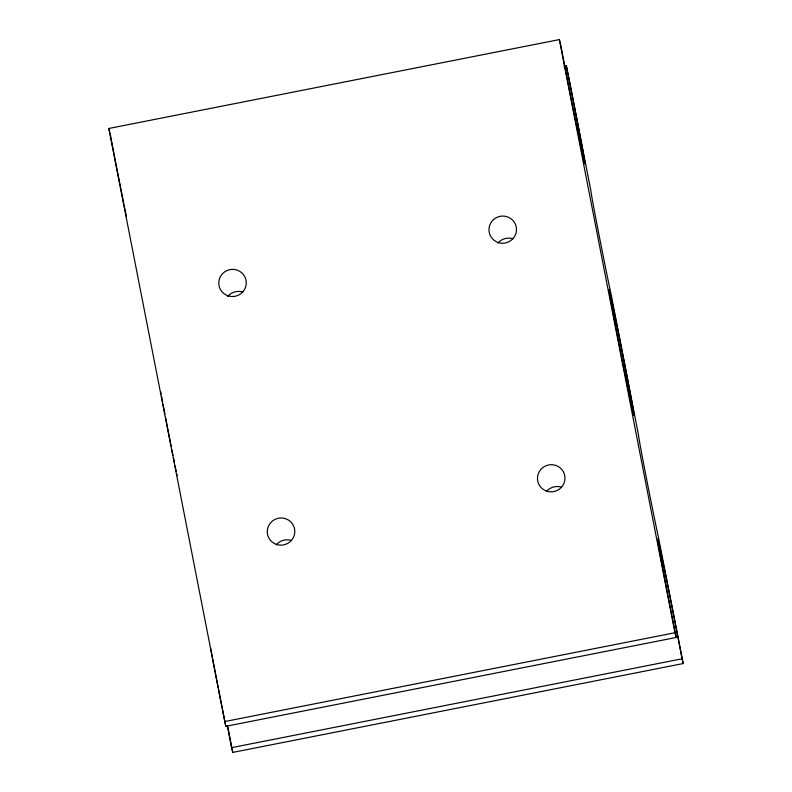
<?xml version="1.0" encoding="UTF-8"?>
<svg xmlns="http://www.w3.org/2000/svg" width="792" height="792" viewBox="0 0 792 792"><rect width="100%" height="100%" fill="white"/><g stroke="black" fill="none" stroke-linecap="round" stroke-linejoin="round"><path stroke-width="1.19" d="M276.26 544.896L277.853 543.144A13.682 13.048 -13.3 0 1 291.377 540.481M546.45 491.594L548.054 489.852A13.682 13.048 -13.3 0 1 561.568 487.179M227.769 296.366C231.264 291.951 237.58 290.486 242.887 291.951M497.97 243.075C501.455 238.659 507.781 237.194 513.087 238.659M227.383 725.967A73.478 0.871 78.8 0 1 231.511 747.668L232.789 752.4L683.199 663.548L682.061 658.796A73.478 0.871 78.8 0 0 658.419 541.57A73.478 0.871 78.8 0 0 676.338 637.441L225.799 726.323L108.801 128.472L559.35 39.6L560.617 44.332A73.478 0.871 78.8 0 0 584.268 161.558A73.478 0.871 78.8 0 0 566.339 65.677L563.914 66.162M224.532 721.591L674.942 632.739L676.338 637.441M231.511 747.668L682.061 658.796M566.339 65.677L590.911 190.832A55.113 0.643 78.8 0 0 599.118 235.432A55.113 0.643 78.8 0 0 610.978 293.743L638.58 435.422A55.113 0.653 78.8 0 0 646.777 480.031A55.113 0.653 78.8 0 0 658.657 538.342L683.199 663.548M108.801 128.472L109.751 132.026M559.35 39.6L674.942 632.739M227.829 726.927L232.789 752.4M126.403 216.404A73.478 0.871 78.8 0 1 124.186 205.494M123.928 204.237A73.478 0.871 78.8 0 1 120.255 185.873M120.028 184.714A73.478 0.871 78.8 0 1 110.078 133.204M225.799 726.323A73.478 0.871 78.8 0 1 222.354 709.117M222.126 707.959A73.478 0.871 78.8 0 1 218.424 689.149M218.186 687.931A73.478 0.871 78.8 0 1 215.167 672.329M214.949 671.19A73.478 0.871 78.8 0 1 212.127 656.321M211.939 655.291A73.478 0.871 78.8 0 1 210.563 647.876M177.111 475.725A64.3 0.762 78.8 0 1 176.675 473.596M176.23 471.398A64.3 0.762 78.8 0 1 175.062 465.696M174.359 462.172A64.3 0.762 78.8 0 1 173.458 457.707M172.993 455.41A64.3 0.762 78.8 0 1 171.834 449.599M171.141 446.104A64.3 0.762 78.8 0 1 165.538 417.424M164.865 413.939A64.3 0.762 78.8 0 1 163.053 404.385M162.627 402.158A64.3 0.762 78.8 0 1 162.231 400.019M161.994 398.782A64.3 0.762 78.8 0 1 161.548 396.356M161.123 394.05A64.3 0.762 78.8 0 1 160.717 391.862M276.517 544.431A13.781 13.573 -15 0 0 294.545 528.898A13.781 13.573 -15 0 0 272.022 521.364A13.781 13.573 -15 0 0 276.517 544.431M546.708 491.129A13.781 13.573 -15 0 0 564.736 475.596A13.781 13.573 -15 0 0 542.213 468.062A13.781 13.573 -15 0 0 546.708 491.129M498.208 242.52A13.781 13.573 -15 0 0 516.236 226.987A13.781 13.573 -15 0 0 493.703 219.453A13.781 13.573 -15 0 0 498.208 242.52M228.017 295.822A13.781 13.573 -15 0 0 246.035 280.289A13.781 13.573 -15 0 0 223.512 272.755A13.781 13.573 -15 0 0 228.017 295.822M612.77 311.147A64.3 0.762 78.8 0 0 633.471 413.711A64.3 0.762 78.8 0 0 617.78 329.828A64.3 0.762 78.8 0 0 612.77 311.147"/></g></svg>
